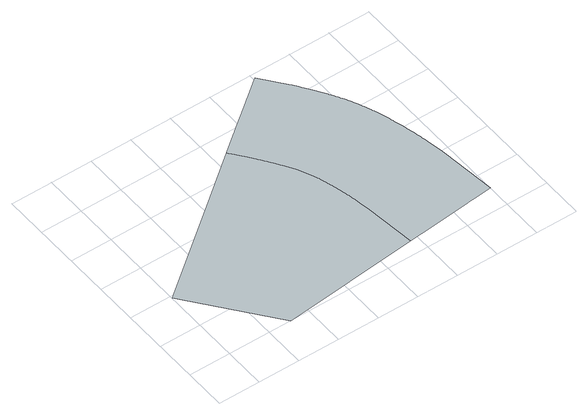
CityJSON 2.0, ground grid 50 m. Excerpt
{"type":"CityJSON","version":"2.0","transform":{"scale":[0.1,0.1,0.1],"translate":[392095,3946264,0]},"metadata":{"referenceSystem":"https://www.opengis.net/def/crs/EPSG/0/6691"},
"CityObjects":{
"object1":{"type":"GenericCityObject","attributes":{"function":"11","validFromType":"1","custodian":"東京都","notificationNumber":"不明","prefecture":"13","city":"13100","floorAreaRate":3},"geometry":[{"type":"MultiSurface","lod":"1","boundaries":[[[0,1,2,3,4,5,6,7,8,9,10,11,12,13,14,15,16,17,18,19,20,21,22,23,24,25,26,27,28,29,30,31,32,33,34,35,36,37,38,39,40,41,42,43,44,45,46,47,48,49,50,51,52,53,54,55,56,57,58,59,60,61,62,63,64,65,66,67,68,69,70,71,72,73,74,75,76,77,78,79,80,81,82,83,84,85,86,87,88,89,90,91,92,93,94,95,96,97,98,99,100,101,102,103,104,105,106,107,108,109,110,111,112,113,114,115,116,117,118,119,120,121,122,123,124,125,126,127,128,129,130,131,132,133,134,135,136,137,138,139,140,141,142,143,144,145,146,147,148,149]]]}]},
"object2":{"type":"GenericCityObject","attributes":{"function":"24","validFromType":"1","custodian":"江東区","notificationNumber":"江東区告示第157号","prefecture":"13","city":"13100"},"geometry":[{"type":"MultiSurface","lod":"1","boundaries":[[[150,151,152,153,154,155,156,157,158,159,160,161,162,163,164,165,166,167,168,169,170,171,172,173,174,175,176,177,178,179,180,181,182,183,184,185,186,187,188,189,190,191,192,193,194,195,196,197,198,199,200,201,202,203,204,205,206,207,208,209,210,211,212,213,214,215,216,217,218,219,220,221,222,223,224,225,226,227,228,229,230,231,232,233,234,235,236,237,238,239,240,241,242,243,244,245,246,247,248,249,250,251,252,253,254,255,256,257,258,259,260,261,262,263,264,265,266,267,268,269,270,271,272,273,274,275,276,277,278,279,280,281,282,283,284,285,286,287,288,289,290,291,292,293,294,295,296,297,298,299,300,301,302,303,304,305,306,307,308,309,310,311,312,313,314,315,316,317,318,319,320,321,322,323,324,325,326,327,328,329,330,331,332,143,142,141,140,139,138,137,136,135,134,133,132,131,130,129,128,127,126,125,124,123,122,121,120,119,118,117,116,115,114,113,112,111,110,109,108,107,106,105,104,103,102,101,100,99,98,97,96,95,94,93,92,91,90,89,88,87,86,85,84,83,82,81,80,79,78,77,76,75,74,73,72,71,70,69,68,67,66,65,64,63,62,61,60,59,58,57,56,55,54,53,52,51,50,49,48,47,46,45,44,43,42,41,40,39,38,37,36,35,34,33,32,31,30,29,28,27,26,25,24,23,22,21,20,19,18,17,16,15,14,13,12,11,10,9,8,7,6,5,4,3,2,1,0,149,333,334,335,336,337,338]]]}]},
"object3":{"type":"GenericCityObject","attributes":{"function":"11","validFromType":"1","custodian":"東京都","notificationNumber":"不明","prefecture":"13","city":"13100","floorAreaRate":4},"geometry":[{"type":"MultiSurface","lod":"1","boundaries":[[[150,151,152,153,154,155,156,157,158,159,160,161,162,163,164,165,166,167,168,169,170,171,172,173,174,175,176,177,178,179,180,181,182,183,184,185,186,187,188,189,190,191,192,193,194,195,196,197,198,199,200,201,202,203,204,205,206,207,208,209,210,211,212,213,214,215,216,217,218,219,220,221,222,223,224,225,226,227,228,229,230,231,232,233,234,235,236,237,238,239,240,241,242,243,244,245,246,247,248,249,250,251,252,253,254,255,256,257,258,259,260,261,262,263,264,265,266,267,268,269,270,271,272,273,274,275,276,277,278,279,280,281,282,283,284,285,286,287,288,289,290,291,292,293,294,295,296,297,298,299,300,301,302,303,304,305,306,307,308,309,310,311,312,313,314,315,316,317,318,319,320,321,322,323,324,325,326,327,328,329,330,331,332,143,142,141,140,139,138,137,136,135,134,133,132,131,130,129,128,127,126,125,124,123,122,121,120,119,118,117,116,115,114,113,112,111,110,109,108,107,106,105,104,103,102,101,100,99,98,97,96,95,94,93,92,91,90,89,88,87,86,85,84,83,82,81,80,79,78,77,76,75,74,73,72,71,70,69,68,67,66,65,64,63,62,61,60,59,58,57,56,55,54,53,52,51,50,49,48,47,46,45,44,43,42,41,40,39,38,37,36,35,34,33,32,31,30,29,28,27,26,25,24,23,22,21,20,19,18,17,16,15,14,13,12,11,10,9,8,7,6,5,4,3,2,1,0,149,333,334,335,336,337,338]]]}]}
},
"vertices":[
[2340,778,0],[2319,911,0],[2317,919,0],[2316,929,0],[2314,939,0],[2313,947,0],[2311,955,0],[2309,965,0],[2308,975,0],[2306,983,0],[2304,992,0],[2303,1001,0],[2301,1011,0],[2299,1019,0],[2297,1027,0],[2295,1037,0],[2293,1047,0],[2292,1055,0],[2290,1063,0],[2288,1074,0],[2286,1083,0],[2284,1091,0],[2282,1100,0],[2280,1109,0],[2278,1117,0],[2276,1127,0],[2274,1137,0],[2272,1145,0],[2270,1153,0],[2268,1161,0],[2265,1172,0],[2263,1181,0],[2261,1189,0],[2259,1199,0],[2257,1207,0],[2254,1216,0],[2252,1226,0],[2249,1234,0],[2247,1242,0],[2245,1252,0],[2242,1262,0],[2240,1269,0],[2238,1278,0],[2235,1287,0],[2232,1297,0],[2230,1305,0],[2228,1313,0],[2225,1323,0],[2222,1332,0],[2220,1340,0],[2217,1348,0],[2215,1357,0],[2212,1367,0],[2209,1375,0],[2207,1383,0],[2204,1392,0],[2201,1402,0],[2198,1410,0],[2196,1418,0],[2193,1427,0],[2189,1437,0],[2186,1446,0],[2184,1454,0],[2181,1462,0],[2177,1471,0],[2173,1479,0],[2098,1652,0],[2089,1665,0],[2084,1673,0],[2080,1679,0],[2075,1688,0],[2070,1697,0],[2065,1704,0],[2060,1713,0],[2055,1721,0],[2050,1729,0],[2045,1736,0],[2040,1744,0],[2034,1753,0],[2030,1760,0],[2025,1768,0],[2020,1776,0],[2014,1785,0],[2009,1793,0],[2004,1801,0],[1999,1808,0],[1994,1816,0],[1989,1824,0],[1984,1832,0],[1978,1840,0],[1973,1848,0],[1967,1856,0],[1963,1863,0],[1958,1871,0],[1951,1880,0],[1946,1888,0],[1942,1895,0],[1937,1902,0],[1931,1910,0],[1925,1920,0],[1920,1926,0],[1916,1933,0],[1909,1942,0],[1904,1950,0],[1899,1957,0],[1893,1965,0],[1888,1973,0],[1882,1981,0],[1877,1988,0],[1872,1995,0],[1866,2003,0],[1860,2012,0],[1855,2019,0],[1850,2026,0],[1844,2034,0],[1838,2042,0],[1832,2050,0],[1827,2057,0],[1822,2065,0],[1816,2072,0],[1810,2080,0],[1805,2087,0],[1799,2096,0],[1793,2104,0],[1788,2110,0],[1782,2118,0],[1776,2125,0],[1771,2132,0],[1765,2140,0],[1759,2148,0],[1754,2155,0],[1748,2162,0],[1741,2171,0],[1735,2179,0],[1730,2185,0],[1725,2192,0],[1718,2201,0],[1713,2208,0],[1707,2215,0],[1701,2222,0],[1695,2230,0],[1689,2237,0],[1683,2245,0],[1661,2273,0],[955,1719,0],[56,1011,0],[6,971,0],[55,908,0],[771,1,0],[2411,170,0],
[3427,957,0],[3423,995,0],[3386,1191,0],[3384,1204,0],[3382,1215,0],[3380,1226,0],[3377,1239,0],[3375,1251,0],[3372,1262,0],[3370,1273,0],[3368,1286,0],[3365,1298,0],[3362,1310,0],[3360,1322,0],[3357,1334,0],[3354,1347,0],[3352,1356,0],[3349,1369,0],[3346,1382,0],[3344,1393,0],[3341,1404,0],[3338,1417,0],[3335,1428,0],[3332,1440,0],[3329,1453,0],[3326,1464,0],[3323,1476,0],[3320,1488,0],[3317,1500,0],[3314,1511,0],[3311,1523,0],[3308,1535,0],[3305,1546,0],[3302,1558,0],[3298,1570,0],[3295,1582,0],[3292,1594,0],[3288,1605,0],[3285,1616,0],[3281,1630,0],[3278,1640,0],[3275,1651,0],[3271,1665,0],[3268,1675,0],[3264,1687,0],[3260,1699,0],[3257,1710,0],[3253,1722,0],[3250,1734,0],[3246,1744,0],[3242,1756,0],[3239,1768,0],[3235,1780,0],[3231,1792,0],[3227,1803,0],[3223,1814,0],[3219,1825,0],[3212,1845,0],[3210,1850,0],[3208,1855,0],[3207,1860,0],[3203,1870,0],[3198,1883,0],[3195,1891,0],[3193,1896,0],[3190,1903,0],[3187,1910,0],[3185,1915,0],[3182,1922,0],[3179,1930,0],[3176,1938,0],[3174,1943,0],[3169,1953,0],[3166,1961,0],[3164,1966,0],[3161,1973,0],[3156,1985,0],[3153,1990,0],[3151,1997,0],[3147,2005,0],[3143,2013,0],[3140,2020,0],[3136,2029,0],[3133,2036,0],[3129,2044,0],[3126,2052,0],[3123,2058,0],[3118,2067,0],[3115,2075,0],[3111,2083,0],[3108,2090,0],[3104,2097,0],[3099,2107,0],[3097,2112,0],[3092,2121,0],[3088,2129,0],[3084,2136,0],[3081,2143,0],[3077,2151,0],[3072,2160,0],[3069,2166,0],[3065,2174,0],[3062,2179,0],[3059,2186,0],[3054,2193,0],[3046,2207,0],[3043,2212,0],[3040,2218,0],[3037,2223,0],[3033,2229,0],[3030,2235,0],[3027,2240,0],[3021,2249,0],[3016,2257,0],[3013,2263,0],[3008,2270,0],[3004,2276,0],[3000,2284,0],[2995,2292,0],[2991,2298,0],[2986,2306,0],[2980,2315,0],[2976,2323,0],[2969,2334,0],[2965,2340,0],[2958,2350,0],[2955,2356,0],[2950,2363,0],[2946,2369,0],[2942,2375,0],[2939,2380,0],[2935,2386,0],[2931,2393,0],[2925,2402,0],[2920,2409,0],[2916,2415,0],[2912,2422,0],[2909,2426,0],[2906,2431,0],[2901,2438,0],[2898,2443,0],[2894,2449,0],[2890,2455,0],[2886,2461,0],[2882,2467,0],[2879,2472,0],[2875,2478,0],[2871,2483,0],[2867,2490,0],[2863,2495,0],[2859,2501,0],[2856,2506,0],[2852,2511,0],[2848,2518,0],[2845,2523,0],[2840,2529,0],[2837,2535,0],[2833,2540,0],[2828,2547,0],[2822,2556,0],[2818,2562,0],[2812,2569,0],[2809,2575,0],[2806,2579,0],[2801,2586,0],[2794,2596,0],[2790,2602,0],[2785,2609,0],[2779,2618,0],[2774,2625,0],[2766,2635,0],[2762,2642,0],[2755,2651,0],[2524,2947,0],[2513,2939,0],[2312,2782,0],[2289,2764,0],[2237,2723,0],[1912,2470,0],[1889,2452,0],[1881,2446,0],[1861,2430,0],[1666,2277,0],[2725,203,0],[3174,251,0],[3232,257,0],[3263,260,0],[3484,284,0],[3505,286,0]
]}
